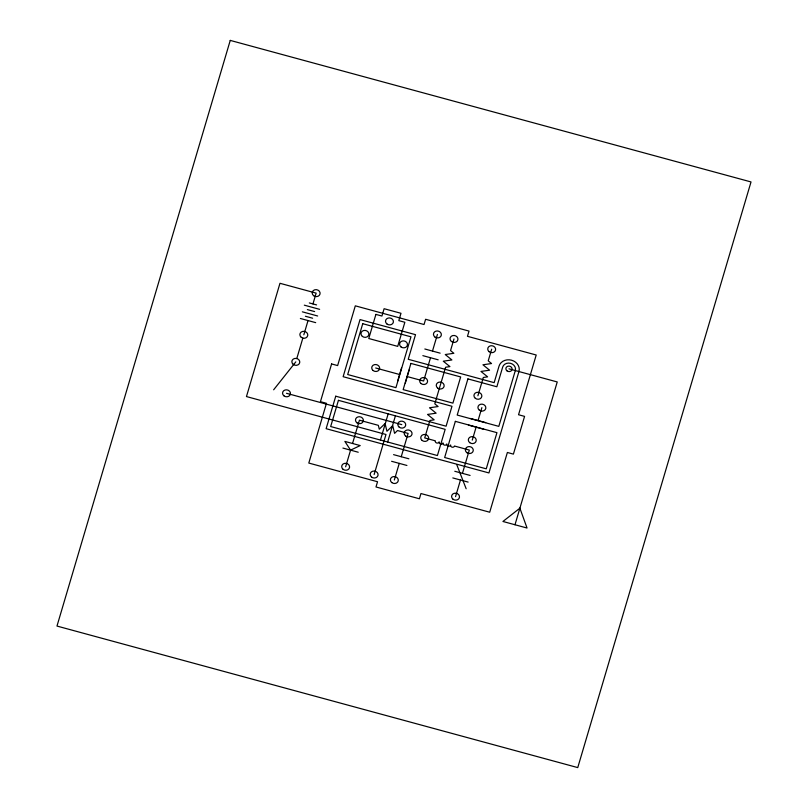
<?xml version="1.0" encoding="UTF-8"?>
<svg xmlns="http://www.w3.org/2000/svg" width="808" height="808" viewBox="0 0 808 808"><rect width="100%" height="100%" fill="white"/><g stroke="black" fill="none" stroke-linecap="round" stroke-linejoin="round"><path stroke-width="1.21" d="M296.799 358.53L302.838 338.118M303.828 334.795L308.03 320.564M312.959 303.929L316.15 293.132L279.972 283.295L246.46 396.566L385.982 434.492L374.134 474.528M345.642 466.782L350.571 450.147L360.196 445.572L344.875 441.41L350.571 450.147M352.541 443.491L359.429 420.19L378.346 425.341L379.275 429.189L385.073 423.574L386.941 431.27L392.739 425.654L394.597 433.351L397.496 430.543L408.121 433.431L401.233 456.722M397.627 381.154L401.566 367.842M380.427 440.057L388.173 413.858M387.658 442.026L395.415 415.817M405.283 383.234L409.222 369.923M394.334 480.013L399.263 463.378M430.512 357.732L423.624 381.022L407.252 376.579M432.482 351.076L437.411 334.441M453.995 338.946L450.541 350.591L453.884 353.298L445.238 354.54L451.914 359.954L443.269 361.196L449.945 366.61L445.622 367.226L434.795 403.838L438.128 406.535L429.492 407.788L436.158 413.191L427.523 414.443L434.189 419.847L429.866 420.473L424.705 437.936L435.33 440.825A1.99 1.737 11.1 0 0 436.754 443.006A1.99 1.737 11.1 0 0 439.158 441.865A1.99 1.737 11.1 0 0 440.582 444.046A1.99 1.737 11.1 0 0 442.986 442.905A1.99 1.737 11.1 0 0 444.41 445.087A1.99 1.737 11.1 0 0 446.824 443.946A1.99 1.737 11.1 0 0 448.238 446.127A1.99 1.737 11.1 0 0 450.652 444.986A1.99 1.737 11.1 0 0 452.076 447.167A1.99 1.737 11.1 0 0 454.48 446.026L469.327 450.066L462.439 473.357M477.892 395.779L483.315 377.477L487.628 376.851L480.962 371.438L489.598 370.195L482.931 364.782L491.567 363.539L488.234 360.833L491.678 349.187M455.54 496.647L460.469 480.013M472.276 440.108L476.094 427.19M478.063 420.534L481.881 407.616M514.989 524.756L557.237 381.952L508.99 368.842M273.639 389.799L295.819 361.863M309.333 302.939L316.574 304.909M304.313 305.171L319.625 309.333M307.363 309.595L314.605 311.565M302.344 311.827L317.655 315.989M305.404 316.251L312.635 318.221M424.826 348.995L440.148 353.157M300.374 318.483L315.696 322.644M422.857 355.651L438.178 359.812M375.69 367.994L399.596 374.498M470.408 418.453L485.719 422.614M468.438 425.109L483.75 429.27M286.517 393.304L401.768 424.624M393.577 454.641L408.888 458.803M454.783 471.276L470.094 475.437M342.905 448.066L358.227 452.228M391.607 461.297L406.919 465.459M452.813 477.932L468.125 482.093M456.742 464.62L466.155 488.749M230.25 40.4L56.984 626.059L577.75 767.6L751.016 181.941L230.25 40.4M331.603 363.943L320.443 401.677L326.472 403.313L308.797 463.055L377.538 481.74L375.993 486.971L419.413 498.778L420.958 493.536L489.709 512.221L507.374 452.48L513.403 454.116L524.574 416.383L518.544 414.746L536.209 355.005L467.468 336.32L469.024 331.088L425.604 319.281L424.049 324.523L355.308 305.838L337.633 365.58L331.603 363.943M335.744 396.203L326.129 428.695L488.941 472.943L518.938 371.549A10.322 9.009 11.1 0 0 511.555 360.196A10.322 9.009 11.1 0 0 499.041 366.135L494.163 382.649L408.232 359.287L415.514 334.663L360.035 319.584L343.137 376.7L451.985 406.283L446.097 426.2L335.744 396.203M338.431 400.334L330.674 426.533L437.411 455.54L445.168 429.341L338.431 400.334M362.731 323.705L347.692 374.538L395.93 387.648L410.969 336.825L362.731 323.705M375.902 314.403L368.771 338.512L397.718 346.38L404.848 322.271L398.819 320.635L400.99 313.292L384.103 308.707L381.931 316.039L375.902 314.403M410.919 363.418L403.162 389.618L452.914 403.142L460.671 376.942L410.919 363.418M455.348 421.352L444.653 457.51L486.254 468.822L496.95 432.664L455.348 421.352M467.903 378.901L457.207 415.06L498.809 426.371L515.322 370.559A6.565 5.737 11.1 0 0 510.616 363.337A6.565 5.737 11.1 0 0 502.657 367.125L496.849 386.769L467.903 378.901M519.887 508.181L502.93 521.473L527.048 528.028L519.887 508.181M343.087 469.317A3.969 3.464 11.1 0 0 349.531 467.579A3.969 3.464 11.1 0 0 344.319 463.439A3.969 3.464 11.1 0 0 343.087 469.317M356.873 422.736A3.969 3.464 11.1 0 0 363.317 420.998A3.969 3.464 11.1 0 0 358.096 416.857A3.969 3.464 11.1 0 0 356.873 422.736M452.985 499.192A3.969 3.464 11.1 0 0 459.439 497.455A3.969 3.464 11.1 0 0 454.217 493.314A3.969 3.464 11.1 0 0 452.985 499.192M479.326 410.151A3.969 3.464 11.1 0 0 485.78 408.414A3.969 3.464 11.1 0 0 480.558 404.273A3.969 3.464 11.1 0 0 479.326 410.151M469.711 442.643A3.969 3.464 11.1 0 0 476.164 440.905A3.969 3.464 11.1 0 0 470.943 436.764A3.969 3.464 11.1 0 0 469.711 442.643M466.772 452.601A3.969 3.464 11.1 0 0 473.215 450.864A3.969 3.464 11.1 0 0 467.994 446.723A3.969 3.464 11.1 0 0 466.772 452.601M373.124 370.539A3.969 3.464 11.1 0 0 379.578 368.791A3.969 3.464 11.1 0 0 374.356 364.661A3.969 3.464 11.1 0 0 373.124 370.539M422.15 440.471A3.969 3.464 11.1 0 0 428.594 438.734A3.969 3.464 11.1 0 0 423.372 434.593A3.969 3.464 11.1 0 0 422.15 440.471M405.566 435.966A3.969 3.464 11.1 0 0 412.009 434.229A3.969 3.464 11.1 0 0 406.788 430.088A3.969 3.464 11.1 0 0 405.566 435.966M391.779 482.558A3.969 3.464 11.1 0 0 398.233 480.821A3.969 3.464 11.1 0 0 393.011 476.68A3.969 3.464 11.1 0 0 391.779 482.558M475.336 398.314A3.969 3.464 11.1 0 0 481.79 396.576A3.969 3.464 11.1 0 0 476.569 392.435A3.969 3.464 11.1 0 0 475.336 398.314M489.123 351.722A3.969 3.464 11.1 0 0 495.567 349.985A3.969 3.464 11.1 0 0 490.345 345.854A3.969 3.464 11.1 0 0 489.123 351.722M434.845 336.976A3.969 3.464 11.1 0 0 441.299 335.239A3.969 3.464 11.1 0 0 436.078 331.098A3.969 3.464 11.1 0 0 434.845 336.976M421.069 383.568A3.969 3.464 11.1 0 0 427.513 381.831A3.969 3.464 11.1 0 0 422.291 377.69A3.969 3.464 11.1 0 0 421.069 383.568M451.43 341.481A3.969 3.464 11.1 0 0 457.884 339.744A3.969 3.464 11.1 0 0 452.662 335.603A3.969 3.464 11.1 0 0 451.43 341.481M437.653 388.072A3.969 3.464 11.1 0 0 444.097 386.335A3.969 3.464 11.1 0 0 438.875 382.194A3.969 3.464 11.1 0 0 437.653 388.072M506.98 370.842A3.131 2.727 11.1 0 0 512.06 369.468A3.131 2.727 11.1 0 0 507.949 366.216A3.131 2.727 11.1 0 0 506.98 370.842M371.579 477.063A3.969 3.464 11.1 0 0 378.023 475.326A3.969 3.464 11.1 0 0 372.811 471.185A3.969 3.464 11.1 0 0 371.579 477.063M283.951 395.839A3.969 3.464 11.1 0 0 290.405 394.102A3.969 3.464 11.1 0 0 285.184 389.961A3.969 3.464 11.1 0 0 283.951 395.839M399.213 427.159A3.969 3.464 11.1 0 0 405.656 425.422A3.969 3.464 11.1 0 0 400.435 421.281A3.969 3.464 11.1 0 0 399.213 427.159M293.254 364.398A3.969 3.464 11.1 0 0 299.707 362.661A3.969 3.464 11.1 0 0 294.486 358.52A3.969 3.464 11.1 0 0 293.254 364.398M400.97 346.895A3.969 3.464 11.1 0 0 407.414 345.157A3.969 3.464 11.1 0 0 402.192 341.026A3.969 3.464 11.1 0 0 400.97 346.895M362.378 336.411A3.969 3.464 11.1 0 0 368.822 334.674A3.969 3.464 11.1 0 0 363.6 330.533A3.969 3.464 11.1 0 0 362.378 336.411M386.911 323.947A3.969 3.464 11.1 0 0 393.355 322.21A3.969 3.464 11.1 0 0 388.133 318.069A3.969 3.464 11.1 0 0 386.911 323.947M313.595 295.667A3.969 3.464 11.1 0 0 320.039 293.93A3.969 3.464 11.1 0 0 314.817 289.789A3.969 3.464 11.1 0 0 313.595 295.667M301.263 337.33A3.969 3.464 11.1 0 0 307.717 335.593A3.969 3.464 11.1 0 0 302.495 331.452A3.969 3.464 11.1 0 0 301.263 337.33"/></g></svg>
